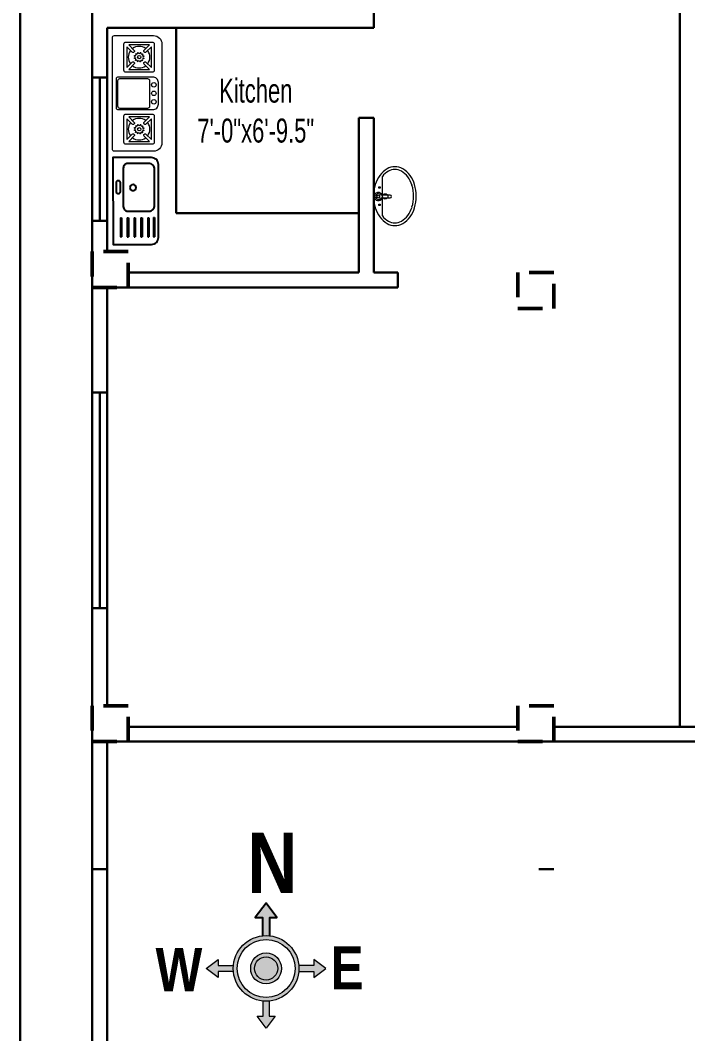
# Model space of a CAD drawing. Header units: inches. Extents: x 64086 to 138972, y -13497 to 16809.
# Drawn here: x 100115.5 to 100338.2, y -10899.2 to -10561.1 of the extents above; entities that cross this region are included whole.
import ezdxf

# ---------------------------------------------------------------- set-up
doc = ezdxf.new("R2010")
doc.units = ezdxf.units.IN
doc.header["$LTSCALE"] = 0.5
doc.header["$MEASUREMENT"] = 0
doc.linetypes.add('DASHED', pattern=[0.75, 0.5, -0.25])
doc.layers.get('0').update_dxf_attribs({"lineweight": 13})
for name, color, linetype, lineweight in [('A-LINE', 252, 'Continuous', 15), ('A-TAXT', 250, 'Continuous', 25), ('Boundary', 6, 'DASHED', 50), ('eq1', 113, 'Continuous', 25), ('f2', 94, 'Continuous', 25), ('fur', 42, 'Continuous', 15), ('Light fixture', 5, 'Continuous', 13), ('P-BASIN1', 6, 'Continuous', 15), ('TEXT', 7, 'Continuous', 13), ('Text-2', 7, 'Continuous', 18), ('WALL', 7, 'Continuous', 30)]:
    doc.layers.add(name, color=color, linetype=linetype, lineweight=lineweight)
doc.styles.get("Standard").update_dxf_attribs({"font": 'ARIALNB.TTF'})
doc.styles.add('STYLE1', font='ARIALN.TTF', dxfattribs={"width": 0.8})

# ---------------------------------------------------------------- blocks, each defined once
blk = doc.blocks.new('RFG')
at = {"layer": 'eq1'}
for p, q in [((58975.63, -1234.82), (58975.16, -1234.82)), ((58978, -1234.82), (58977.52, -1234.82)), ((58980.84, -1234.82), (58980.36, -1234.82)), ((58983.67, -1234.82), (58983.2, -1234.82)), ((58986.51, -1234.82), (58986.04, -1234.82)), ((58989.35, -1234.82), (58988.88, -1234.82)), ((58975.63, -1242.84), (58975.16, -1242.84)), ((58978, -1242.84), (58977.52, -1242.84)), ((58980.84, -1242.84), (58980.36, -1242.84)), ((58983.67, -1242.84), (58983.2, -1242.84)), ((58986.51, -1242.84), (58986.04, -1242.84)), ((58989.35, -1242.84), (58988.88, -1242.84))]:
    blk.add_line(p, q, dxfattribs=at)
for points in [[(58976.37, -1209.78), (58992.47, -1209.78), (58992.45, -1245.97), (58976.37, -1245.97, -0.414214), (58973.53, -1243.14), (58973.53, -1212.62, -0.414214)], [(58988.15, -1221.65), (58988.15, -1230.22, -0.414214), (58986.26, -1232.11), (58977.49, -1232.11, -0.414214), (58975.12, -1229.74), (58975.12, -1214.61, -0.414214), (58977.49, -1212.24), (58986.26, -1212.24, -0.414214), (58988.15, -1214.13)], [(58990.06, -1219.46), (58990.42, -1219.46, -0.414214), (58991.13, -1220.17), (58991.13, -1223.99, -0.414214), (58990.42, -1224.7), (58990.06, -1224.7, -0.414214), (58989.35, -1223.99), (58989.35, -1220.17, -0.414214)]]:
    blk.add_lwpolyline(points, format="xyb", close=True, dxfattribs=at)
for points in [[(58975.16, -1234.82), (58975.16, -1242.84)], [(58975.63, -1234.82), (58975.63, -1242.84)], [(58977.52, -1234.82), (58977.52, -1242.84)], [(58978, -1234.82), (58978, -1242.84)], [(58980.36, -1234.82), (58980.36, -1242.84)], [(58980.84, -1234.82), (58980.84, -1242.84)], [(58983.2, -1234.82), (58983.2, -1242.84)], [(58983.67, -1234.82), (58983.67, -1242.84)], [(58986.04, -1234.82), (58986.04, -1242.84)], [(58986.51, -1234.82), (58986.51, -1242.84)], [(58988.88, -1234.82), (58988.88, -1242.84)], [(58989.35, -1234.82), (58989.35, -1242.84)]]:
    blk.add_lwpolyline(points, dxfattribs=at)
blk.add_circle((58984.09, -1222.25), 1.28, dxfattribs=at)
blk = doc.blocks.new('BURNER')
at = {"layer": 'fur'}
for points in [[(-21, -15), (-21, -0.75, -0.414214), (-20.25, 0), (20.25, 0, -0.414214), (21, -0.75), (21, -15, -0.414214), (18, -18), (-18, -18, -0.414214)], [(-5.9, -2.13), (-5.9, -14.72, 0.414214), (-3.9, -16.72), (3.94, -16.72, 0.414214), (5.94, -14.72), (5.94, -2.13, 0.414214), (5.19, -1.38), (-5.15, -1.38, 0.414214)], [(-5.32, -2.63), (-5.32, -12.88, 0.414214), (-4.57, -13.63), (4.53, -13.63, 0.414214), (5.28, -12.88), (5.28, -2.63, 0.414214), (4.53, -1.88), (-4.57, -1.88, 0.414214)], [(-18.5, -14.47), (-18.5, -4.97, -0.414214), (-17.75, -4.22), (-8.25, -4.22, -0.414214), (-7.5, -4.97), (-7.5, -14.47, -0.414214), (-8.25, -15.22), (-17.75, -15.22, -0.414214)], [(-17.5, -5.93), (-17.5, -13.51), (-15.47, -11.48, -0.414214), (-14.91, -11.48), (-14.76, -11.62, -0.414214), (-14.76, -12.19), (-16.79, -14.22), (-9.21, -14.22), (-11.24, -12.19, -0.414214), (-11.24, -11.62), (-11.1, -11.48, -0.414214), (-10.53, -11.48), (-8.5, -13.51), (-8.5, -5.93), (-10.53, -7.96, -0.414214), (-11.1, -7.96), (-11.24, -7.81, -0.414214), (-11.24, -7.25), (-9.21, -5.22), (-16.79, -5.22), (-14.76, -7.25, -0.414214), (-14.76, -7.81), (-14.91, -7.96, -0.414214), (-15.47, -7.96)], [(7.67, -14.47), (7.67, -4.97, -0.414214), (8.42, -4.22), (17.92, -4.22, -0.414214), (18.67, -4.97), (18.67, -14.47, -0.414214), (17.92, -15.22), (8.42, -15.22, -0.414214)], [(8.67, -5.93), (8.67, -13.51), (10.7, -11.48, -0.414214), (11.26, -11.48), (11.4, -11.62, -0.414214), (11.4, -12.19), (9.37, -14.22), (16.96, -14.22), (14.93, -12.19, -0.414214), (14.93, -11.62), (15.07, -11.48, -0.414214), (15.64, -11.48), (17.67, -13.51), (17.67, -5.93), (15.64, -7.96, -0.414214), (15.07, -7.96), (14.93, -7.81, -0.414214), (14.93, -7.25), (16.96, -5.22), (9.37, -5.22), (11.4, -7.25, -0.414214), (11.4, -7.81), (11.26, -7.96, -0.414214), (10.7, -7.96)], [(-13.5, -8.05, -0.029973), (-13.29, -8, 0.921201), (-12.6, -8.03, -0.029973), (-12.4, -8.09, 0.921201), (-11.8, -8.46, -0.029973), (-11.66, -8.61, 0.921201), (-11.33, -9.22, -0.029973), (-11.29, -9.43, 0.921201), (-11.31, -10.12, -0.029973), (-11.37, -10.32, 0.921201), (-11.74, -10.91, -0.029973), (-11.89, -11.06, 0.921201), (-12.51, -11.39, -0.029973), (-12.71, -11.43, 0.921201), (-13.4, -11.41, -0.029973), (-13.6, -11.35, 0.921201), (-14.2, -10.98, -0.029973), (-14.34, -10.83, 0.921201), (-14.67, -10.21, -0.029973), (-14.71, -10.01, 0.921201), (-14.69, -9.31, -0.029973), (-14.63, -9.11, 0.921201), (-14.26, -8.52, -0.029973), (-14.11, -8.38, 0.921201)], [(12.67, -8.05, -0.029973), (12.87, -8, 0.921201), (13.57, -8.03, -0.029973), (13.77, -8.09, 0.921201), (14.36, -8.46, -0.029973), (14.51, -8.61, 0.921201), (14.83, -9.22, -0.029973), (14.88, -9.43, 0.921201), (14.86, -10.12, -0.029973), (14.8, -10.32, 0.921201), (14.43, -10.91, -0.029973), (14.28, -11.06, 0.921201), (13.66, -11.39, -0.029973), (13.46, -11.43, 0.921201), (12.76, -11.41, -0.029973), (12.56, -11.35, 0.921201), (11.97, -10.98, -0.029973), (11.83, -10.83, 0.921201), (11.5, -10.21, -0.029973), (11.45, -10.01, 0.921201), (11.48, -9.31, -0.029973), (11.54, -9.11, 0.921201), (11.91, -8.52, -0.029973), (12.06, -8.38, 0.921201)]]:
    blk.add_lwpolyline(points, format="xyb", close=True, dxfattribs=at)
for centre, radius in [((-13.01, -9.75), 0.597), ((13.19, -9.75), 0.597), ((-3.07, -15.05), 0.834), ((0.02, -15.05), 0.834), ((3.11, -15.05), 0.834)]:
    blk.add_circle(centre, radius, dxfattribs=at)
for centre, start, end in [((-13, -9.72), 142.3105, 217.6895), ((-13, -9.72), 52.3105, 127.6895), ((-13, -9.72), 322.3105, 37.6895), ((13.17, -9.72), 142.3105, 217.6895), ((13.17, -9.72), 52.3105, 127.6895), ((13.17, -9.72), 322.3105, 37.6895), ((-13, -9.72), 232.3105, 307.6895), ((13.17, -9.72), 232.3105, 307.6895)]:
    blk.add_arc(centre, 3.93, start, end, dxfattribs=at)
blk = doc.blocks.new('p-basin11')
at = {"lineweight": 13}
for p, q in [((-0.49, 4.45), (-0.49, 0.85)), ((0.5, 0.86), (0.5, 4.45)), ((-7.44, 1.49), (7.15, 1.49))]:
    blk.add_line(p, q, dxfattribs=at)
for centre, radius in [((-3.35, 0.44), 0.298), ((-0.08, 2.58), 0.99), ((0, 0), 0.495), ((3.06, 0.44), 0.298)]:
    blk.add_circle(centre, radius, dxfattribs=at)
for centre, radius, start, end in [((-2.77, 4.78), 8.63, 126.0274, 150.3366), ((-1.18, 2.6), 11.33, 106.7647, 126.0274), ((-1.18, 2.6), 10.34, 106.7647, 126.0274), ((-1.18, 2.6), 10.34, 106.7647, 126.0274), ((-0.15, -0.85), 14.92, 90, 106.7647), ((-0.15, -0.85), 13.93, 90, 106.7647), ((-0.15, -0.85), 13.93, 90, 106.7647), ((-0.15, -0.85), 14.92, 73.2353, 90), ((-0.15, -0.85), 13.93, 73.2353, 90), ((-0.15, -0.85), 13.93, 73.2353, 90), ((0.89, 2.6), 10.34, 53.9726, 73.2353), ((0.89, 2.6), 10.34, 53.9726, 73.2353), ((0.89, 2.6), 11.33, 53.9726, 73.2353), ((2.48, 4.78), 8.63, 29.6634, 53.9726), ((-5.2, 6.16), 5.84, 150.3366, 180), ((-5.2, 6.16), 4.85, 150.3366, 180), ((-5.2, 6.16), 4.85, 150.3366, 180), ((-2.77, 4.78), 7.64, 126.0274, 150.3366), ((-2.77, 4.78), 7.64, 126.0274, 150.3366), ((2.48, 4.78), 7.64, 29.6634, 53.9726), ((4.9, 6.16), 4.85, 0, 29.6634), ((4.9, 6.16), 4.85, 360, 29.6634), ((4.9, 6.16), 5.84, 0, 29.6634), ((-5.2, 6.16), 5.84, 180, 209.6634), ((-5.2, 6.16), 4.85, 180, 209.6634), ((-2.77, 7.54), 7.64, 209.6634, 232.3), ((0, 4.45), 0.495, 0, 180), ((2.48, 7.54), 7.64, 307.7, 330.3366), ((4.9, 6.16), 4.85, 330.3366, 0), ((4.9, 6.16), 5.84, 330.3366, 0), ((-2.77, 7.54), 8.63, 209.6634, 233.9726), ((-1.18, 9.72), 11.33, 233.9726, 253.2353), ((0, 0), 1.48, 109.6514, 70.3603), ((0, 0), 0.99, 120.3431, 59.7554), ((0.89, 9.72), 11.33, 286.7647, 306.0274), ((2.48, 7.54), 8.63, 306.0274, 330.3366), ((-0.15, 13.16), 14.92, 253.2353, 270), ((-0.15, 13.16), 14.92, 270, 286.7647)]:
    blk.add_arc(centre, radius, start, end, dxfattribs=at)

msp = doc.modelspace()

# ---------------------------------------------------------------- hatches: boundary and pattern name
at = {"layer": 'A-LINE', "ltscale": 5}
for color, points in [(1, [(100196.35, -10866.55, -0.023014), (100197.56, -10866.5, -0.023014), (100198.77, -10866.55), (100198.77, -10860.49), (100201.18, -10860.49), (100197.56, -10855.71), (100193.93, -10860.49), (100196.35, -10860.49)]), (256, [(100186.65, -10876.44, 0.046053), (100186.65, -10878.46), (100181.6, -10878.46), (100181.6, -10880.47), (100177.61, -10877.45), (100181.6, -10874.43), (100181.6, -10876.44)]), (1, [(100197.56, -10873.59, 1), (100197.56, -10881.32, 1)]), (256, [(100208.47, -10876.44, -0.046053), (100208.47, -10878.46), (100213.52, -10878.46), (100213.52, -10880.47), (100217.51, -10877.45), (100213.52, -10874.43), (100213.52, -10876.44)]), (256, [(100196.55, -10888.36, 0.046053), (100198.57, -10888.36), (100198.57, -10893.41), (100200.58, -10893.41), (100197.56, -10897.4), (100194.54, -10893.41), (100196.55, -10893.41)])]:
    msp.add_hatch(color=color, dxfattribs=at).paths.add_polyline_path(points)
h = msp.add_hatch(color=256, dxfattribs=at)
h.paths.add_polyline_path([(100186.61, -10877.45), (100187.89, -10877.45, -0.414214), (100197.56, -10867.79), (100197.56, -10866.5, 0.414214)])
h.paths.add_polyline_path([(100187.89, -10877.45), (100186.61, -10877.45, 0.414214), (100197.56, -10888.4), (100197.56, -10887.12, -0.414214)])
h.paths.add_polyline_path([(100208.51, -10877.45), (100207.22, -10877.45, -0.414214), (100197.56, -10887.12), (100197.56, -10888.4, 0.414214)])
h.paths.add_polyline_path([(100207.22, -10877.45), (100208.51, -10877.45, 0.414214), (100197.56, -10866.5), (100197.56, -10867.79, -0.414214)])
h = msp.add_hatch(color=256, dxfattribs=at)
h.paths.add_polyline_path([(100193.69, -10877.45), (100192.4, -10877.45, 0.414214), (100197.56, -10882.61), (100197.56, -10881.32, -0.414214)])
h.paths.add_polyline_path([(100197.56, -10881.32), (100197.56, -10882.61, 0.414214), (100202.71, -10877.45), (100201.43, -10877.45, -0.414214)])
h.paths.add_polyline_path([(100201.43, -10877.45), (100202.71, -10877.45, 0.414214), (100197.56, -10872.3), (100197.56, -10873.59, -0.414214)])
h.paths.add_polyline_path([(100197.56, -10873.59), (100197.56, -10872.3, 0.414214), (100192.4, -10877.45), (100193.69, -10877.45, -0.414214)])

# ---------------------------------------------------------------- linework, layer by layer
for points in [[(100186.65, -10878.46), (100181.6, -10878.46), (100181.6, -10880.47), (100177.61, -10877.45), (100181.6, -10874.43), (100181.6, -10876.44), (100186.65, -10876.44)], [(100208.47, -10878.46), (100213.52, -10878.46), (100213.52, -10880.47), (100217.51, -10877.45), (100213.52, -10874.43), (100213.52, -10876.44), (100208.47, -10876.44)], [(100198.57, -10888.36), (100198.57, -10893.41), (100200.58, -10893.41), (100197.56, -10897.4), (100194.54, -10893.41), (100196.55, -10893.41), (100196.55, -10888.36)]]:
    msp.add_lwpolyline(points, dxfattribs=at)
for radius in [10.95, 9.66, 5.15, 3.87]:
    msp.add_circle((100197.56, -10877.45), radius, dxfattribs=at)
at = {"layer": 'A-TAXT', "color": 1}
msp.add_lwpolyline([(100198.77, -10866.55), (100198.77, -10860.49), (100201.18, -10860.49), (100197.56, -10855.71), (100193.93, -10860.49), (100196.35, -10860.49), (100196.35, -10866.55)], dxfattribs=at)
at = {"layer": 'Boundary', "color": 1, "ltscale": 33}
for points in [[(100139.54, -10650.29), (100151.54, -10650.29), (100151.54, -10638.29), (100139.54, -10638.29)], [(100281.54, -10657.29), (100293.54, -10657.29), (100293.54, -10645.29), (100281.54, -10645.29)], [(100139.54, -10801.79), (100151.54, -10801.79), (100151.54, -10789.79), (100139.54, -10789.79)], [(100281.54, -10801.79), (100293.54, -10801.79), (100293.54, -10789.79), (100281.54, -10789.79)]]:
    msp.add_lwpolyline(points, close=True, dxfattribs=at)
at = {"layer": 'Light fixture', "lineweight": 30, "ltscale": 15}
for p, q in [((100167.5, -10563.6), (100167.5, -10625.42)), ((100142.04, -10580.14), (100142.04, -10628.06)), ((100167.5, -10625.42), (100228.54, -10625.42)), ((100142.04, -10685.32), (100142.04, -10757.26))]:
    msp.add_line(p, q, dxfattribs=at)
for points in [[(100139.54, -10580.14), (100144.54, -10580.14), (100144.54, -10628.06), (100139.54, -10628.06)], [(100139.54, -10685.32), (100144.54, -10685.32), (100144.54, -10757.26), (100139.54, -10757.26)]]:
    msp.add_lwpolyline(points, close=True, dxfattribs=at)
at = {"layer": 'TEXT', "lineweight": 30, "ltscale": 15}
msp.add_line((100335.54, -10510.6), (100335.54, -10796.79), dxfattribs=at)
at = {"layer": 'WALL', "lineweight": 30, "ltscale": 15}
for p, q in [((100115.54, -10267.6), (100115.54, -11362.6)), ((100139.54, -10356.6), (100139.54, -11338.26)), ((100233.54, -10510.6), (100233.54, -10563.6)), ((100144.54, -10563.6), (100233.54, -10563.6)), ((100144.54, -10563.6), (100144.54, -10638.29)), ((100228.54, -10593.6), (100228.54, -10645.29)), ((100228.54, -10593.6), (100233.54, -10593.6)), ((100233.54, -10593.6), (100233.54, -10645.29)), ((100228.54, -10645.29), (100151.54, -10645.29)), ((100241.54, -10645.29), (100233.54, -10645.29)), ((100241.54, -10645.29), (100241.54, -10650.29)), ((100293.54, -10645.29), (100288.54, -10645.29)), ((100241.54, -10650.29), (100144.54, -10650.29)), ((100144.54, -10650.29), (100144.54, -10789.79)), ((100139.54, -10844.29), (100139.54, -10754.29)), ((100144.54, -10789.79), (100144.54, -10754.29)), ((100281.54, -10796.79), (100151.54, -10796.79)), ((100379.54, -10796.79), (100293.54, -10796.79)), ((100374.54, -10801.79), (100139.54, -10801.79)), ((100144.54, -10844.29), (100144.54, -10801.79)), ((100144.54, -10801.79), (100144.54, -11338.26)), ((100139.54, -10844.29), (100144.54, -10844.29)), ((100288.54, -10844.29), (100293.54, -10844.29))]:
    msp.add_line(p, q, dxfattribs=at)

# ---------------------------------------------------------------- block references
at = {"layer": 'f2', "xscale": -0.7999999999593104, "yscale": 0.7999999999883585, "zscale": 0.8, "rotation": 0.03364427398062197}
msp.add_blockref('RFG', (147339.86, -9611.4), dxfattribs=at)
at = {"layer": 'fur', "xscale": 0.9180270000360906, "yscale": 0.9180270000360906, "zscale": 0.9180270000360906, "rotation": 89.99999999999999}
msp.add_blockref('BURNER', (100146.27, -10585.5, -703.04), dxfattribs=at)
at = {"layer": 'P-BASIN1', "xscale": 0.9000000000232831, "yscale": 0.8999999999941792, "zscale": 0.8999999999999773, "rotation": 270}
msp.add_blockref('p-basin11', (100234.99, -10619.92), dxfattribs=at)

# ---------------------------------------------------------------- texts
at = {"layer": 'A-TAXT', "color": 1, "attachment_point": 7}
for s, insert, char_height in [('{\\fSwis721 Cn BT|b1|i0|c0|p34;N}', (100191.34, -10852.3), 20.0992), ('{\\fSwis721 Cn BT|b1|i0|c0|p34;\\C256;W}', (100160.68, -10885.08), 14.4144), ('{\\fSwis721 Cn BT|b1|i0|c0|p34;\\C256;E}', (100219.1, -10884.46), 14.4144)]:
    msp.add_mtext(s, dxfattribs=dict(at, insert=insert, char_height=char_height))
at = {"layer": 'Text-2', "insert": (100194.11, -10602.02, -703.04), "char_height": 8, "width": 62.6443, "attachment_point": 8, "style": 'STYLE1'}
msp.add_mtext('Kitchen\\P7\'-0"x6\'-9.5"', dxfattribs=at)

doc.saveas('drawing.dxf')
